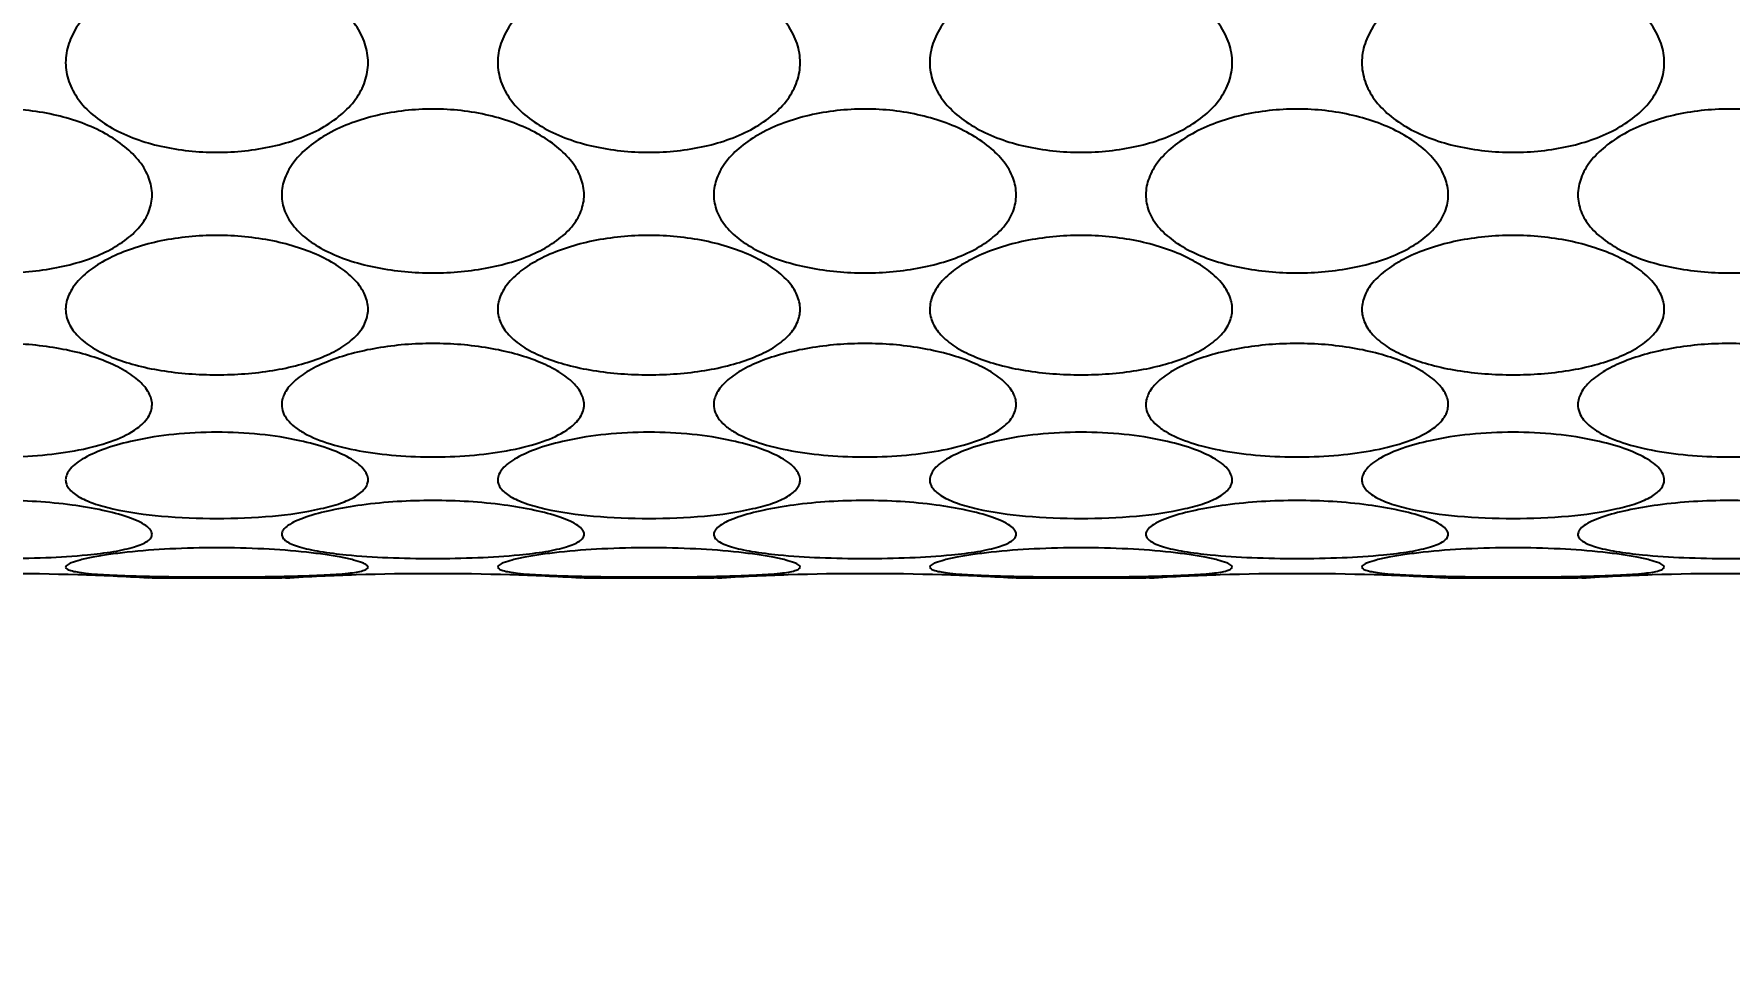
# Model space of a CAD drawing. Header units: inches. Extents: x 50354 to 53215, y -7830 to -6529.
# Drawn here: x 50824.7096 to 50825.1421, y -6815.6673 to -6815.4297 of the extents above; entities that cross this region are included whole.
import ezdxf

# ---------------------------------------------------------------- set-up
doc = ezdxf.new("R2010")
doc.units = ezdxf.units.IN
doc.header["$MEASUREMENT"] = 0
doc.header["$PDMODE"] = 2
doc.layers.add('FUNITURE', color=7, linetype='Continuous', lineweight=15, true_color=0x7d7673)
doc.layers.add('XR_ID 1F_FUR$0$A-SANI-FIX', color=134, linetype='Continuous')
doc.styles.get("Standard").update_dxf_attribs({"font": 'ARLRDBD.TTF', "height": 3})
doc.dimstyles.get("Standard").update_dxf_attribs({"dimtxt": 3, "dimasz": 4, "dimexe": 0, "dimexo": 0, "dimgap": 0, "dimtad": 0, "dimdec": 1, "dimzin": 3, "dimdsep": 46, "dimlunit": 4, "dimtxsty": 'Standard', "dimblk": 'OBLIQUE', "dimcen": 0, "dimclrd": 69, "dimclre": 251, "dimclrt": 7, "dimadec": 0, "dimazin": 0, "dimtfac": 0.65, "dimtdec": 1, "dimtofl": 0, "dimtmove": 0, "dimatfit": 3, "dimldrblk": 'OPEN30', "dimfxl": 1, "dimfrac": 1, "dimtolj": 1, "dimtzin": 0, "dimlwd": 15, "dimlwe": 5, "dimarcsym": 1})

# ---------------------------------------------------------------- blocks, each defined once
blk = doc.blocks.new('XR_ID 1F_FUR$0$XR_1F FURN$0$A$C698E198A')
at = {"linetype": 'Continuous'}
for p, q in [((-12.998, -23.235), (-13, -23.26)), ((-13, -23.26), (-13, -24.1)), ((-13, -24.1), (-12.998, -24.125)), ((-12.998, -26.035), (-13, -26.06)), ((-13, -26.06), (-13, -26.9)), ((-13, -26.9), (-12.998, -26.925)), ((-12.998, -28.835), (-13, -28.86)), ((-13, -28.86), (-13, -29.7)), ((-13, -29.7), (-12.998, -29.725)), ((-12.998, -31.635), (-13, -31.66)), ((-13, -31.66), (-13, -32.5)), ((-13, -32.5), (-12.998, -32.525))]:
    blk.add_line(p, q, dxfattribs=at)
for centre, radius, start, end in [((-28.273, -22.28), 15.304, 358.1361, 1.8696), ((-28.314, -22.279), 15.345, 356.4273, 358.1366), ((-28.325, -25.082), 15.357, 1.8698, 3.572), ((-28.273, -25.08), 15.304, 358.1361, 1.8696), ((-28.314, -25.079), 15.345, 356.4273, 358.1366), ((-28.325, -27.882), 15.357, 1.8698, 3.572), ((-28.273, -27.88), 15.304, 358.1361, 1.8696), ((-28.314, -27.879), 15.345, 356.4273, 358.1366), ((-28.325, -30.682), 15.357, 1.8698, 3.572), ((-28.273, -30.68), 15.304, 358.1361, 1.8696), ((-28.314, -30.679), 15.345, 356.4273, 358.1366), ((-28.325, -33.482), 15.357, 1.8698, 3.572), ((-28.273, -33.48), 15.304, 358.1361, 1.8696)]:
    blk.add_arc(centre, radius, start, end, dxfattribs=at)
for points, knots in [([(-11.876, -21.3), (-11.85, -21.3), (-11.792, -21.318), (-11.718, -21.383), (-11.65, -21.48), (-11.591, -21.606), (-11.543, -21.754), (-11.494, -21.98), (-11.471, -22.28), (-11.494, -22.58), (-11.543, -22.806), (-11.591, -22.954), (-11.65, -23.08), (-11.718, -23.177), (-11.792, -23.242), (-11.85, -23.26), (-11.876, -23.26)], [0, 0, 0, 0, 0.034965, 0.077478, 0.129946, 0.191999, 0.262052, 0.338123, 0.499998, 0.661873, 0.737945, 0.808, 0.870054, 0.922523, 0.965035, 1, 1, 1, 1]), ([(-10.517, -23.26), (-10.553, -23.26), (-10.629, -23.245), (-10.731, -23.181), (-10.819, -23.082), (-10.893, -22.956), (-10.95, -22.806), (-11.007, -22.581), (-11.033, -22.28), (-11.007, -21.979), (-10.95, -21.754), (-10.893, -21.604), (-10.819, -21.478), (-10.731, -21.379), (-10.629, -21.315), (-10.553, -21.3), (-10.517, -21.3)], [0, 0, 0, 0, 0.045372, 0.093928, 0.148271, 0.20922, 0.276239, 0.348114, 0.500002, 0.65189, 0.723764, 0.790783, 0.851731, 0.906073, 0.954628, 1, 1, 1, 1]), ([(-10.517, -21.3), (-10.48, -21.3), (-10.402, -21.316), (-10.295, -21.379), (-10.199, -21.477), (-10.084, -21.652), (-9.987, -21.923), (-9.948, -22.279), (-9.987, -22.636), (-10.083, -22.908), (-10.198, -23.083), (-10.295, -23.181), (-10.402, -23.244), (-10.48, -23.26), (-10.517, -23.26)], [0, 0, 0, 0, 0.045325, 0.094979, 0.15068, 0.212543, 0.350671, 0.499755, 0.648875, 0.787118, 0.849076, 0.904873, 0.954631, 1, 1, 1, 1]), ([(-12.06, -23.115), (-12.09, -23.061), (-12.139, -22.934), (-12.185, -22.723), (-12.211, -22.484), (-12.218, -22.233), (-12.204, -21.984), (-12.17, -21.754), (-12.117, -21.556), (-12.062, -21.441), (-12.029, -21.396)], [0, 0, 0, 0, 0.10395, 0.228487, 0.366625, 0.510839, 0.653655, 0.787569, 0.905128, 1, 1, 1, 1]), ([(-12.605, -21.457), (-12.587, -21.51), (-12.556, -21.63), (-12.51, -21.904), (-12.489, -22.28), (-12.51, -22.656), (-12.556, -22.93), (-12.587, -23.05), (-12.605, -23.103)], [0, 0, 0, 0, 0.100368, 0.222072, 0.499986, 0.777907, 0.899621, 1, 1, 1, 1]), ([(-12.849, -22.842), (-12.858, -22.752), (-12.869, -22.565), (-12.875, -22.281), (-12.869, -21.996), (-12.858, -21.809), (-12.849, -21.719)], [0, 0, 0, 0, 0.239734, 0.499899, 0.760114, 1, 1, 1, 1]), ([(-12.968, -22.829), (-12.966, -22.811), (-12.962, -22.779), (-12.954, -22.742), (-12.947, -22.72), (-12.941, -22.708), (-12.934, -22.7), (-12.929, -22.7)], [0, 0, 0, 0, 0.401908, 0.701539, 0.811757, 0.896092, 1, 1, 1, 1]), ([(-12.929, -22.7), (-12.923, -22.7), (-12.911, -22.713), (-12.905, -22.727), (-12.901, -22.736)], [0, 0, 0, 0, 0.347255, 1, 1, 1, 1]), ([(-12.901, -22.736), (-12.894, -22.755), (-12.88, -22.801), (-12.863, -22.882), (-12.846, -22.984), (-12.826, -23.15), (-12.808, -23.384), (-12.801, -23.68), (-12.808, -23.976), (-12.826, -24.21), (-12.846, -24.376), (-12.863, -24.478), (-12.88, -24.559), (-12.894, -24.605), (-12.901, -24.624)], [0, 0, 0, 0, 0.031746, 0.075753, 0.130448, 0.194012, 0.34024, 0.500003, 0.659766, 0.805992, 0.869554, 0.924248, 0.968254, 1, 1, 1, 1]), ([(-12.55, -23.006), (-12.541, -22.963), (-12.52, -22.886), (-12.483, -22.799), (-12.448, -22.747), (-12.422, -22.721), (-12.394, -22.704), (-12.373, -22.7), (-12.364, -22.7)], [0, 0, 0, 0, 0.349245, 0.630114, 0.743606, 0.840326, 0.923707, 1, 1, 1, 1]), ([(-12.364, -22.7), (-12.352, -22.7), (-12.325, -22.707), (-12.288, -22.732), (-12.253, -22.771), (-12.205, -22.847), (-12.153, -22.971), (-12.123, -23.081), (-12.11, -23.142)], [0, 0, 0, 0, 0.068375, 0.148578, 0.246055, 0.362615, 0.650483, 1, 1, 1, 1]), ([(-11.258, -24.66), (-11.289, -24.66), (-11.355, -24.644), (-11.441, -24.579), (-11.514, -24.481), (-11.575, -24.354), (-11.623, -24.206), (-11.67, -23.98), (-11.691, -23.68), (-11.67, -23.38), (-11.623, -23.154), (-11.575, -23.006), (-11.514, -22.879), (-11.441, -22.781), (-11.355, -22.716), (-11.289, -22.7), (-11.258, -22.7)], [0, 0, 0, 0, 0.040443, 0.085413, 0.13809, 0.199102, 0.267542, 0.341798, 0.500002, 0.658205, 0.73246, 0.800899, 0.86191, 0.914587, 0.959557, 1, 1, 1, 1]), ([(-11.258, -22.7), (-11.227, -22.7), (-11.158, -22.717), (-11.067, -22.781), (-10.984, -22.879), (-10.913, -23.005), (-10.855, -23.154), (-10.797, -23.379), (-10.768, -23.68), (-10.797, -23.981), (-10.855, -24.206), (-10.913, -24.355), (-10.984, -24.481), (-11.067, -24.579), (-11.158, -24.643), (-11.227, -24.66), (-11.258, -24.66)], [0, 0, 0, 0, 0.040538, 0.086791, 0.140875, 0.202752, 0.271258, 0.3448, 0.500002, 0.655203, 0.728744, 0.797249, 0.859124, 0.913209, 0.959461, 1, 1, 1, 1]), ([(-9.661, -24.66), (-9.702, -24.66), (-9.787, -24.645), (-9.903, -24.582), (-10.005, -24.484), (-10.123, -24.309), (-10.217, -24.036), (-10.254, -23.68), (-10.217, -23.324), (-10.123, -23.051), (-10.005, -22.876), (-9.903, -22.778), (-9.787, -22.715), (-9.702, -22.7), (-9.661, -22.7)], [0, 0, 0, 0, 0.049573, 0.101307, 0.157294, 0.218355, 0.353731, 0.500001, 0.646272, 0.781646, 0.842706, 0.898693, 0.950427, 1, 1, 1, 1]), ([(-9.661, -22.7), (-9.619, -22.7), (-9.532, -22.715), (-9.411, -22.778), (-9.301, -22.876), (-9.172, -23.049), (-9.063, -23.321), (-9.019, -23.68), (-9.063, -24.039), (-9.172, -24.311), (-9.301, -24.484), (-9.411, -24.582), (-9.532, -24.645), (-9.619, -24.66), (-9.661, -24.66)], [0, 0, 0, 0, 0.049365, 0.101995, 0.159209, 0.221173, 0.356257, 0.500001, 0.643746, 0.778828, 0.840791, 0.898004, 0.950635, 1, 1, 1, 1]), ([(-12.987, -23.181), (-12.985, -23.115), (-12.981, -22.998), (-12.974, -22.881), (-12.968, -22.829)], [0, 0, 0, 0, 0.560169, 1, 1, 1, 1]), ([(-12.716, -23.26), (-12.724, -23.26), (-12.742, -23.253), (-12.763, -23.228), (-12.782, -23.192), (-12.799, -23.142), (-12.814, -23.081), (-12.834, -22.98), (-12.843, -22.899), (-12.849, -22.842)], [0, 0, 0, 0, 0.051938, 0.118849, 0.208602, 0.323036, 0.461504, 0.622134, 1, 1, 1, 1]), ([(-12.551, -24.354), (-12.574, -24.251), (-12.604, -24.026), (-12.618, -23.68), (-12.604, -23.334), (-12.574, -23.109), (-12.55, -23.006)], [0, 0, 0, 0, 0.23461, 0.500046, 0.765459, 1, 1, 1, 1]), ([(-12.605, -23.103), (-12.613, -23.125), (-12.628, -23.166), (-12.656, -23.216), (-12.683, -23.249), (-12.706, -23.26), (-12.716, -23.26)], [0, 0, 0, 0, 0.360851, 0.644967, 0.852372, 1, 1, 1, 1]), ([(-12.11, -23.142), (-12.091, -23.227), (-12.064, -23.406), (-12.05, -23.68), (-12.064, -23.954), (-12.091, -24.133), (-12.11, -24.218)], [0, 0, 0, 0, 0.241927, 0.499987, 0.758053, 1, 1, 1, 1]), ([(-11.876, -23.26), (-11.893, -23.26), (-11.929, -23.253), (-11.978, -23.223), (-12.023, -23.175), (-12.048, -23.137), (-12.06, -23.115)], [0, 0, 0, 0, 0.208603, 0.43564, 0.69689, 1, 1, 1, 1]), ([(-12.987, -24.178), (-12.991, -24.012), (-12.993, -23.679), (-12.991, -23.347), (-12.987, -23.181)], [0, 0, 0, 0, 0.500087, 1, 1, 1, 1]), ([(-12.849, -24.519), (-12.844, -24.462), (-12.834, -24.381), (-12.815, -24.279), (-12.799, -24.218), (-12.782, -24.169), (-12.763, -24.132), (-12.742, -24.107), (-12.724, -24.1), (-12.716, -24.1)], [0, 0, 0, 0, 0.377864, 0.538515, 0.677008, 0.791463, 0.881221, 0.94811, 1, 1, 1, 1]), ([(-12.716, -24.1), (-12.706, -24.1), (-12.683, -24.111), (-12.656, -24.144), (-12.628, -24.194), (-12.613, -24.235), (-12.605, -24.257)], [0, 0, 0, 0, 0.147642, 0.355049, 0.63916, 1, 1, 1, 1]), ([(-12.029, -24.196), (-12.009, -24.169), (-11.975, -24.132), (-11.918, -24.105), (-11.89, -24.1), (-11.876, -24.1)], [0, 0, 0, 0, 0.546591, 0.779569, 1, 1, 1, 1]), ([(-11.876, -24.1), (-11.85, -24.1), (-11.792, -24.118), (-11.718, -24.183), (-11.65, -24.28), (-11.591, -24.406), (-11.543, -24.554), (-11.494, -24.78), (-11.471, -25.08), (-11.494, -25.38), (-11.543, -25.606), (-11.591, -25.754), (-11.65, -25.88), (-11.718, -25.977), (-11.792, -26.042), (-11.85, -26.06), (-11.876, -26.06)], [0, 0, 0, 0, 0.034965, 0.077478, 0.129946, 0.191999, 0.262052, 0.338123, 0.499998, 0.661873, 0.737945, 0.808, 0.870054, 0.922523, 0.965035, 1, 1, 1, 1]), ([(-10.517, -26.06), (-10.553, -26.06), (-10.629, -26.045), (-10.731, -25.981), (-10.819, -25.882), (-10.893, -25.756), (-10.95, -25.606), (-11.007, -25.381), (-11.033, -25.08), (-11.007, -24.779), (-10.95, -24.554), (-10.893, -24.404), (-10.819, -24.278), (-10.731, -24.179), (-10.629, -24.115), (-10.553, -24.1), (-10.517, -24.1)], [0, 0, 0, 0, 0.045372, 0.093928, 0.148271, 0.20922, 0.276239, 0.348114, 0.500002, 0.65189, 0.723764, 0.790783, 0.851731, 0.906073, 0.954628, 1, 1, 1, 1]), ([(-10.517, -24.1), (-10.48, -24.1), (-10.402, -24.116), (-10.295, -24.179), (-10.199, -24.277), (-10.084, -24.452), (-9.987, -24.723), (-9.948, -25.079), (-9.987, -25.436), (-10.083, -25.708), (-10.198, -25.883), (-10.295, -25.981), (-10.402, -26.044), (-10.48, -26.06), (-10.517, -26.06)], [0, 0, 0, 0, 0.045325, 0.094979, 0.15068, 0.212543, 0.350671, 0.499755, 0.648875, 0.787118, 0.849076, 0.904873, 0.954631, 1, 1, 1, 1]), ([(-12.968, -24.531), (-12.974, -24.479), (-12.981, -24.362), (-12.985, -24.244), (-12.987, -24.178)], [0, 0, 0, 0, 0.43969, 1, 1, 1, 1]), ([(-12.605, -24.257), (-12.587, -24.31), (-12.556, -24.43), (-12.51, -24.704), (-12.489, -25.08), (-12.51, -25.456), (-12.556, -25.73), (-12.587, -25.85), (-12.605, -25.903)], [0, 0, 0, 0, 0.100368, 0.222072, 0.499986, 0.777907, 0.899621, 1, 1, 1, 1]), ([(-12.11, -24.218), (-12.123, -24.279), (-12.153, -24.389), (-12.205, -24.513), (-12.253, -24.589), (-12.288, -24.628), (-12.325, -24.653), (-12.352, -24.66), (-12.364, -24.66)], [0, 0, 0, 0, 0.349516, 0.637392, 0.753955, 0.851433, 0.931632, 1, 1, 1, 1]), ([(-12.06, -25.915), (-12.09, -25.861), (-12.139, -25.734), (-12.185, -25.523), (-12.211, -25.284), (-12.218, -25.033), (-12.204, -24.784), (-12.17, -24.554), (-12.117, -24.356), (-12.062, -24.241), (-12.029, -24.196)], [0, 0, 0, 0, 0.10395, 0.228487, 0.366625, 0.510839, 0.653655, 0.787569, 0.905128, 1, 1, 1, 1]), ([(-12.364, -24.66), (-12.373, -24.66), (-12.394, -24.656), (-12.422, -24.639), (-12.448, -24.613), (-12.483, -24.561), (-12.52, -24.474), (-12.541, -24.397), (-12.551, -24.354)], [0, 0, 0, 0, 0.076266, 0.159626, 0.256338, 0.369832, 0.650724, 1, 1, 1, 1]), ([(-12.929, -24.66), (-12.934, -24.66), (-12.941, -24.652), (-12.947, -24.64), (-12.954, -24.618), (-12.961, -24.581), (-12.966, -24.549), (-12.968, -24.531)], [0, 0, 0, 0, 0.10394, 0.188277, 0.298492, 0.598106, 1, 1, 1, 1]), ([(-12.849, -25.642), (-12.858, -25.552), (-12.869, -25.365), (-12.875, -25.081), (-12.869, -24.796), (-12.858, -24.609), (-12.849, -24.519)], [0, 0, 0, 0, 0.239734, 0.499899, 0.760114, 1, 1, 1, 1]), ([(-12.901, -24.624), (-12.905, -24.633), (-12.911, -24.647), (-12.923, -24.66), (-12.929, -24.66)], [0, 0, 0, 0, 0.65274, 1, 1, 1, 1]), ([(-12.968, -25.629), (-12.966, -25.611), (-12.962, -25.579), (-12.954, -25.542), (-12.947, -25.52), (-12.941, -25.508), (-12.934, -25.5), (-12.929, -25.5)], [0, 0, 0, 0, 0.401908, 0.701539, 0.811757, 0.896092, 1, 1, 1, 1]), ([(-12.929, -25.5), (-12.923, -25.5), (-12.911, -25.513), (-12.905, -25.527), (-12.901, -25.536)], [0, 0, 0, 0, 0.347255, 1, 1, 1, 1]), ([(-12.901, -25.536), (-12.894, -25.555), (-12.88, -25.601), (-12.863, -25.682), (-12.846, -25.784), (-12.826, -25.95), (-12.808, -26.184), (-12.801, -26.48), (-12.808, -26.776), (-12.826, -27.01), (-12.846, -27.176), (-12.863, -27.278), (-12.88, -27.359), (-12.894, -27.405), (-12.901, -27.424)], [0, 0, 0, 0, 0.031746, 0.075753, 0.130448, 0.194012, 0.34024, 0.500003, 0.659766, 0.805992, 0.869554, 0.924248, 0.968254, 1, 1, 1, 1]), ([(-12.55, -25.806), (-12.541, -25.763), (-12.52, -25.686), (-12.483, -25.599), (-12.448, -25.547), (-12.422, -25.521), (-12.394, -25.504), (-12.373, -25.5), (-12.364, -25.5)], [0, 0, 0, 0, 0.349245, 0.630114, 0.743606, 0.840326, 0.923707, 1, 1, 1, 1]), ([(-12.364, -25.5), (-12.352, -25.5), (-12.325, -25.507), (-12.288, -25.532), (-12.253, -25.571), (-12.205, -25.647), (-12.153, -25.771), (-12.123, -25.881), (-12.11, -25.942)], [0, 0, 0, 0, 0.068375, 0.148578, 0.246055, 0.362615, 0.650483, 1, 1, 1, 1]), ([(-11.258, -27.46), (-11.289, -27.46), (-11.355, -27.444), (-11.441, -27.379), (-11.514, -27.281), (-11.575, -27.154), (-11.623, -27.006), (-11.67, -26.78), (-11.691, -26.48), (-11.67, -26.18), (-11.623, -25.954), (-11.575, -25.806), (-11.514, -25.679), (-11.441, -25.581), (-11.355, -25.516), (-11.289, -25.5), (-11.258, -25.5)], [0, 0, 0, 0, 0.040443, 0.085413, 0.13809, 0.199102, 0.267542, 0.341798, 0.500002, 0.658205, 0.73246, 0.800899, 0.86191, 0.914587, 0.959557, 1, 1, 1, 1]), ([(-11.258, -25.5), (-11.227, -25.5), (-11.158, -25.517), (-11.067, -25.581), (-10.984, -25.679), (-10.913, -25.805), (-10.855, -25.954), (-10.797, -26.179), (-10.768, -26.48), (-10.797, -26.781), (-10.855, -27.006), (-10.913, -27.155), (-10.984, -27.281), (-11.067, -27.379), (-11.158, -27.443), (-11.227, -27.46), (-11.258, -27.46)], [0, 0, 0, 0, 0.040538, 0.086791, 0.140875, 0.202752, 0.271258, 0.3448, 0.500002, 0.655203, 0.728744, 0.797249, 0.859124, 0.913209, 0.959461, 1, 1, 1, 1]), ([(-9.661, -27.46), (-9.702, -27.46), (-9.787, -27.445), (-9.903, -27.382), (-10.005, -27.284), (-10.123, -27.109), (-10.217, -26.836), (-10.254, -26.48), (-10.217, -26.124), (-10.123, -25.851), (-10.005, -25.676), (-9.903, -25.578), (-9.787, -25.515), (-9.702, -25.5), (-9.661, -25.5)], [0, 0, 0, 0, 0.049573, 0.101307, 0.157294, 0.218355, 0.353731, 0.500001, 0.646272, 0.781646, 0.842706, 0.898693, 0.950427, 1, 1, 1, 1]), ([(-9.661, -25.5), (-9.619, -25.5), (-9.532, -25.515), (-9.411, -25.578), (-9.301, -25.676), (-9.172, -25.849), (-9.063, -26.121), (-9.019, -26.48), (-9.063, -26.839), (-9.172, -27.111), (-9.301, -27.284), (-9.411, -27.382), (-9.532, -27.445), (-9.619, -27.46), (-9.661, -27.46)], [0, 0, 0, 0, 0.049365, 0.101995, 0.159209, 0.221173, 0.356257, 0.500001, 0.643746, 0.778828, 0.840791, 0.898004, 0.950635, 1, 1, 1, 1]), ([(-12.987, -25.981), (-12.985, -25.915), (-12.981, -25.798), (-12.974, -25.681), (-12.968, -25.629)], [0, 0, 0, 0, 0.560169, 1, 1, 1, 1]), ([(-12.716, -26.06), (-12.724, -26.06), (-12.742, -26.053), (-12.763, -26.028), (-12.782, -25.992), (-12.799, -25.942), (-12.814, -25.881), (-12.834, -25.78), (-12.843, -25.699), (-12.849, -25.642)], [0, 0, 0, 0, 0.051938, 0.118849, 0.208602, 0.323036, 0.461504, 0.622134, 1, 1, 1, 1]), ([(-12.551, -27.154), (-12.574, -27.051), (-12.604, -26.826), (-12.618, -26.48), (-12.604, -26.134), (-12.574, -25.909), (-12.55, -25.806)], [0, 0, 0, 0, 0.23461, 0.500046, 0.765459, 1, 1, 1, 1]), ([(-12.605, -25.903), (-12.613, -25.925), (-12.628, -25.966), (-12.656, -26.016), (-12.683, -26.049), (-12.706, -26.06), (-12.716, -26.06)], [0, 0, 0, 0, 0.360851, 0.644967, 0.852372, 1, 1, 1, 1]), ([(-11.876, -26.06), (-11.893, -26.06), (-11.929, -26.053), (-11.978, -26.023), (-12.023, -25.975), (-12.048, -25.937), (-12.06, -25.915)], [0, 0, 0, 0, 0.208603, 0.43564, 0.69689, 1, 1, 1, 1]), ([(-12.987, -26.978), (-12.991, -26.812), (-12.993, -26.479), (-12.991, -26.147), (-12.987, -25.981)], [0, 0, 0, 0, 0.500087, 1, 1, 1, 1]), ([(-12.11, -25.942), (-12.091, -26.027), (-12.064, -26.206), (-12.05, -26.48), (-12.064, -26.754), (-12.091, -26.933), (-12.11, -27.018)], [0, 0, 0, 0, 0.241927, 0.499987, 0.758053, 1, 1, 1, 1]), ([(-12.849, -27.319), (-12.844, -27.262), (-12.834, -27.181), (-12.815, -27.079), (-12.799, -27.018), (-12.782, -26.969), (-12.763, -26.932), (-12.742, -26.907), (-12.724, -26.9), (-12.716, -26.9)], [0, 0, 0, 0, 0.377864, 0.538515, 0.677008, 0.791463, 0.881221, 0.94811, 1, 1, 1, 1]), ([(-12.716, -26.9), (-12.706, -26.9), (-12.683, -26.911), (-12.656, -26.944), (-12.628, -26.994), (-12.613, -27.035), (-12.605, -27.057)], [0, 0, 0, 0, 0.147642, 0.355049, 0.63916, 1, 1, 1, 1]), ([(-12.029, -26.996), (-12.009, -26.969), (-11.975, -26.932), (-11.918, -26.905), (-11.89, -26.9), (-11.876, -26.9)], [0, 0, 0, 0, 0.546591, 0.779569, 1, 1, 1, 1]), ([(-11.876, -26.9), (-11.85, -26.9), (-11.792, -26.918), (-11.718, -26.983), (-11.65, -27.08), (-11.591, -27.206), (-11.543, -27.354), (-11.494, -27.58), (-11.471, -27.88), (-11.494, -28.18), (-11.543, -28.406), (-11.591, -28.554), (-11.65, -28.68), (-11.718, -28.777), (-11.792, -28.842), (-11.85, -28.86), (-11.876, -28.86)], [0, 0, 0, 0, 0.034965, 0.077478, 0.129946, 0.191999, 0.262052, 0.338123, 0.499998, 0.661873, 0.737945, 0.808, 0.870054, 0.922523, 0.965035, 1, 1, 1, 1]), ([(-10.517, -28.86), (-10.553, -28.86), (-10.629, -28.845), (-10.731, -28.781), (-10.819, -28.682), (-10.893, -28.556), (-10.95, -28.406), (-11.007, -28.181), (-11.033, -27.88), (-11.007, -27.579), (-10.95, -27.354), (-10.893, -27.204), (-10.819, -27.078), (-10.731, -26.979), (-10.629, -26.915), (-10.553, -26.9), (-10.517, -26.9)], [0, 0, 0, 0, 0.045372, 0.093928, 0.148271, 0.20922, 0.276239, 0.348114, 0.500002, 0.65189, 0.723764, 0.790783, 0.851731, 0.906073, 0.954628, 1, 1, 1, 1]), ([(-10.517, -26.9), (-10.48, -26.9), (-10.402, -26.916), (-10.295, -26.979), (-10.199, -27.077), (-10.084, -27.252), (-9.987, -27.523), (-9.948, -27.879), (-9.987, -28.236), (-10.083, -28.508), (-10.198, -28.683), (-10.295, -28.781), (-10.402, -28.844), (-10.48, -28.86), (-10.517, -28.86)], [0, 0, 0, 0, 0.045325, 0.094979, 0.15068, 0.212543, 0.350671, 0.499755, 0.648875, 0.787118, 0.849076, 0.904873, 0.954631, 1, 1, 1, 1]), ([(-12.968, -27.331), (-12.974, -27.279), (-12.981, -27.162), (-12.985, -27.044), (-12.987, -26.978)], [0, 0, 0, 0, 0.43969, 1, 1, 1, 1]), ([(-12.11, -27.018), (-12.123, -27.079), (-12.153, -27.189), (-12.205, -27.313), (-12.253, -27.389), (-12.288, -27.428), (-12.325, -27.453), (-12.352, -27.46), (-12.364, -27.46)], [0, 0, 0, 0, 0.349516, 0.637392, 0.753955, 0.851433, 0.931632, 1, 1, 1, 1]), ([(-12.06, -28.715), (-12.09, -28.661), (-12.139, -28.534), (-12.185, -28.323), (-12.211, -28.084), (-12.218, -27.833), (-12.204, -27.584), (-12.17, -27.354), (-12.117, -27.156), (-12.062, -27.041), (-12.029, -26.996)], [0, 0, 0, 0, 0.10395, 0.228487, 0.366625, 0.510839, 0.653655, 0.787569, 0.905128, 1, 1, 1, 1]), ([(-12.605, -27.057), (-12.587, -27.11), (-12.556, -27.23), (-12.51, -27.504), (-12.489, -27.88), (-12.51, -28.256), (-12.556, -28.53), (-12.587, -28.65), (-12.605, -28.703)], [0, 0, 0, 0, 0.100368, 0.222072, 0.499986, 0.777907, 0.899621, 1, 1, 1, 1]), ([(-12.364, -27.46), (-12.373, -27.46), (-12.394, -27.456), (-12.422, -27.439), (-12.448, -27.413), (-12.483, -27.361), (-12.52, -27.274), (-12.541, -27.197), (-12.551, -27.154)], [0, 0, 0, 0, 0.076266, 0.159626, 0.256338, 0.369832, 0.650724, 1, 1, 1, 1]), ([(-12.929, -27.46), (-12.934, -27.46), (-12.941, -27.452), (-12.947, -27.44), (-12.954, -27.418), (-12.961, -27.381), (-12.966, -27.349), (-12.968, -27.331)], [0, 0, 0, 0, 0.10394, 0.188277, 0.298492, 0.598106, 1, 1, 1, 1]), ([(-12.849, -28.442), (-12.858, -28.352), (-12.869, -28.165), (-12.875, -27.881), (-12.869, -27.596), (-12.858, -27.409), (-12.849, -27.319)], [0, 0, 0, 0, 0.239734, 0.499899, 0.760114, 1, 1, 1, 1]), ([(-12.901, -27.424), (-12.905, -27.433), (-12.911, -27.447), (-12.923, -27.46), (-12.929, -27.46)], [0, 0, 0, 0, 0.65274, 1, 1, 1, 1]), ([(-12.968, -28.429), (-12.966, -28.411), (-12.962, -28.379), (-12.954, -28.342), (-12.947, -28.32), (-12.941, -28.308), (-12.934, -28.3), (-12.929, -28.3)], [0, 0, 0, 0, 0.401908, 0.701539, 0.811757, 0.896092, 1, 1, 1, 1]), ([(-12.929, -28.3), (-12.923, -28.3), (-12.911, -28.313), (-12.905, -28.327), (-12.901, -28.336)], [0, 0, 0, 0, 0.347255, 1, 1, 1, 1]), ([(-12.901, -28.336), (-12.894, -28.355), (-12.88, -28.401), (-12.863, -28.482), (-12.846, -28.584), (-12.826, -28.75), (-12.808, -28.984), (-12.801, -29.28), (-12.808, -29.576), (-12.826, -29.81), (-12.846, -29.976), (-12.863, -30.078), (-12.88, -30.159), (-12.894, -30.205), (-12.901, -30.224)], [0, 0, 0, 0, 0.031746, 0.075753, 0.130448, 0.194012, 0.34024, 0.500003, 0.659766, 0.805992, 0.869554, 0.924248, 0.968254, 1, 1, 1, 1]), ([(-12.55, -28.606), (-12.541, -28.563), (-12.52, -28.486), (-12.483, -28.399), (-12.448, -28.347), (-12.422, -28.321), (-12.394, -28.304), (-12.373, -28.3), (-12.364, -28.3)], [0, 0, 0, 0, 0.349245, 0.630114, 0.743606, 0.840326, 0.923707, 1, 1, 1, 1]), ([(-12.364, -28.3), (-12.352, -28.3), (-12.325, -28.307), (-12.288, -28.332), (-12.253, -28.371), (-12.205, -28.447), (-12.153, -28.571), (-12.123, -28.681), (-12.11, -28.742)], [0, 0, 0, 0, 0.068375, 0.148578, 0.246055, 0.362615, 0.650483, 1, 1, 1, 1]), ([(-11.258, -30.26), (-11.289, -30.26), (-11.355, -30.244), (-11.441, -30.179), (-11.514, -30.081), (-11.575, -29.954), (-11.623, -29.806), (-11.67, -29.58), (-11.691, -29.28), (-11.67, -28.98), (-11.623, -28.754), (-11.575, -28.606), (-11.514, -28.479), (-11.441, -28.381), (-11.355, -28.316), (-11.289, -28.3), (-11.258, -28.3)], [0, 0, 0, 0, 0.040443, 0.085413, 0.13809, 0.199102, 0.267542, 0.341798, 0.500002, 0.658205, 0.73246, 0.800899, 0.86191, 0.914587, 0.959557, 1, 1, 1, 1]), ([(-11.258, -28.3), (-11.227, -28.3), (-11.158, -28.317), (-11.067, -28.381), (-10.984, -28.479), (-10.913, -28.605), (-10.855, -28.754), (-10.797, -28.979), (-10.768, -29.28), (-10.797, -29.581), (-10.855, -29.806), (-10.913, -29.955), (-10.984, -30.081), (-11.067, -30.179), (-11.158, -30.243), (-11.227, -30.26), (-11.258, -30.26)], [0, 0, 0, 0, 0.040538, 0.086791, 0.140875, 0.202752, 0.271258, 0.3448, 0.500002, 0.655203, 0.728744, 0.797249, 0.859124, 0.913209, 0.959461, 1, 1, 1, 1]), ([(-9.661, -30.26), (-9.702, -30.26), (-9.787, -30.245), (-9.903, -30.182), (-10.005, -30.084), (-10.123, -29.909), (-10.217, -29.636), (-10.254, -29.28), (-10.217, -28.924), (-10.123, -28.651), (-10.005, -28.476), (-9.903, -28.378), (-9.787, -28.315), (-9.702, -28.3), (-9.661, -28.3)], [0, 0, 0, 0, 0.049573, 0.101307, 0.157294, 0.218355, 0.353731, 0.500001, 0.646272, 0.781646, 0.842706, 0.898693, 0.950427, 1, 1, 1, 1]), ([(-9.661, -28.3), (-9.619, -28.3), (-9.532, -28.315), (-9.411, -28.378), (-9.301, -28.476), (-9.172, -28.649), (-9.063, -28.921), (-9.019, -29.28), (-9.063, -29.639), (-9.172, -29.911), (-9.301, -30.084), (-9.411, -30.182), (-9.532, -30.245), (-9.619, -30.26), (-9.661, -30.26)], [0, 0, 0, 0, 0.049365, 0.101995, 0.159209, 0.221173, 0.356257, 0.500001, 0.643746, 0.778828, 0.840791, 0.898004, 0.950635, 1, 1, 1, 1]), ([(-12.987, -28.781), (-12.985, -28.715), (-12.981, -28.598), (-12.974, -28.481), (-12.968, -28.429)], [0, 0, 0, 0, 0.560169, 1, 1, 1, 1]), ([(-12.716, -28.86), (-12.724, -28.86), (-12.742, -28.853), (-12.763, -28.828), (-12.782, -28.792), (-12.799, -28.742), (-12.814, -28.681), (-12.834, -28.58), (-12.843, -28.499), (-12.849, -28.442)], [0, 0, 0, 0, 0.051938, 0.118849, 0.208602, 0.323036, 0.461504, 0.622134, 1, 1, 1, 1]), ([(-12.551, -29.954), (-12.574, -29.851), (-12.604, -29.626), (-12.618, -29.28), (-12.604, -28.934), (-12.574, -28.709), (-12.55, -28.606)], [0, 0, 0, 0, 0.23461, 0.500046, 0.765459, 1, 1, 1, 1]), ([(-12.987, -29.778), (-12.991, -29.612), (-12.993, -29.279), (-12.991, -28.947), (-12.987, -28.781)], [0, 0, 0, 0, 0.500087, 1, 1, 1, 1]), ([(-12.605, -28.703), (-12.613, -28.725), (-12.628, -28.766), (-12.656, -28.816), (-12.683, -28.849), (-12.706, -28.86), (-12.716, -28.86)], [0, 0, 0, 0, 0.360851, 0.644967, 0.852372, 1, 1, 1, 1]), ([(-12.11, -28.742), (-12.091, -28.827), (-12.064, -29.006), (-12.05, -29.28), (-12.064, -29.554), (-12.091, -29.733), (-12.11, -29.818)], [0, 0, 0, 0, 0.241927, 0.499987, 0.758053, 1, 1, 1, 1]), ([(-11.876, -28.86), (-11.893, -28.86), (-11.929, -28.853), (-11.978, -28.823), (-12.023, -28.775), (-12.048, -28.737), (-12.06, -28.715)], [0, 0, 0, 0, 0.208603, 0.43564, 0.69689, 1, 1, 1, 1]), ([(-12.849, -30.119), (-12.844, -30.062), (-12.834, -29.981), (-12.815, -29.879), (-12.799, -29.818), (-12.782, -29.769), (-12.763, -29.732), (-12.742, -29.707), (-12.724, -29.7), (-12.716, -29.7)], [0, 0, 0, 0, 0.377864, 0.538515, 0.677008, 0.791463, 0.881221, 0.94811, 1, 1, 1, 1]), ([(-12.716, -29.7), (-12.706, -29.7), (-12.683, -29.711), (-12.656, -29.744), (-12.628, -29.794), (-12.613, -29.835), (-12.605, -29.857)], [0, 0, 0, 0, 0.147642, 0.355049, 0.63916, 1, 1, 1, 1]), ([(-12.029, -29.796), (-12.009, -29.769), (-11.975, -29.732), (-11.918, -29.705), (-11.89, -29.7), (-11.876, -29.7)], [0, 0, 0, 0, 0.546591, 0.779569, 1, 1, 1, 1]), ([(-11.876, -29.7), (-11.85, -29.7), (-11.792, -29.718), (-11.718, -29.783), (-11.65, -29.88), (-11.591, -30.006), (-11.543, -30.154), (-11.494, -30.38), (-11.471, -30.68), (-11.494, -30.98), (-11.543, -31.206), (-11.591, -31.354), (-11.65, -31.48), (-11.718, -31.577), (-11.792, -31.642), (-11.85, -31.66), (-11.876, -31.66)], [0, 0, 0, 0, 0.034965, 0.077478, 0.129946, 0.191999, 0.262052, 0.338123, 0.499998, 0.661873, 0.737945, 0.808, 0.870054, 0.922523, 0.965035, 1, 1, 1, 1]), ([(-10.517, -31.66), (-10.553, -31.66), (-10.629, -31.645), (-10.731, -31.581), (-10.819, -31.482), (-10.893, -31.356), (-10.95, -31.206), (-11.007, -30.981), (-11.033, -30.68), (-11.007, -30.379), (-10.95, -30.154), (-10.893, -30.004), (-10.819, -29.878), (-10.731, -29.779), (-10.629, -29.715), (-10.553, -29.7), (-10.517, -29.7)], [0, 0, 0, 0, 0.045372, 0.093928, 0.148271, 0.20922, 0.276239, 0.348114, 0.500002, 0.65189, 0.723764, 0.790783, 0.851731, 0.906073, 0.954628, 1, 1, 1, 1]), ([(-10.517, -29.7), (-10.48, -29.7), (-10.402, -29.716), (-10.295, -29.779), (-10.199, -29.877), (-10.084, -30.052), (-9.987, -30.323), (-9.948, -30.679), (-9.987, -31.036), (-10.083, -31.308), (-10.198, -31.483), (-10.295, -31.581), (-10.402, -31.644), (-10.48, -31.66), (-10.517, -31.66)], [0, 0, 0, 0, 0.045325, 0.094979, 0.15068, 0.212543, 0.350671, 0.499755, 0.648875, 0.787118, 0.849076, 0.904873, 0.954631, 1, 1, 1, 1]), ([(-12.968, -30.131), (-12.974, -30.079), (-12.981, -29.962), (-12.985, -29.844), (-12.987, -29.778)], [0, 0, 0, 0, 0.43969, 1, 1, 1, 1]), ([(-12.605, -29.857), (-12.587, -29.91), (-12.556, -30.03), (-12.51, -30.304), (-12.489, -30.68), (-12.51, -31.056), (-12.556, -31.33), (-12.587, -31.45), (-12.605, -31.503)], [0, 0, 0, 0, 0.100368, 0.222072, 0.499986, 0.777907, 0.899621, 1, 1, 1, 1]), ([(-12.11, -29.818), (-12.123, -29.879), (-12.153, -29.989), (-12.205, -30.113), (-12.253, -30.189), (-12.288, -30.228), (-12.325, -30.253), (-12.352, -30.26), (-12.364, -30.26)], [0, 0, 0, 0, 0.349516, 0.637392, 0.753955, 0.851433, 0.931632, 1, 1, 1, 1]), ([(-12.06, -31.515), (-12.09, -31.461), (-12.139, -31.334), (-12.185, -31.123), (-12.211, -30.884), (-12.218, -30.633), (-12.204, -30.384), (-12.17, -30.154), (-12.117, -29.956), (-12.062, -29.841), (-12.029, -29.796)], [0, 0, 0, 0, 0.10395, 0.228487, 0.366625, 0.510839, 0.653655, 0.787569, 0.905128, 1, 1, 1, 1]), ([(-12.364, -30.26), (-12.373, -30.26), (-12.394, -30.256), (-12.422, -30.239), (-12.448, -30.213), (-12.483, -30.161), (-12.52, -30.074), (-12.541, -29.997), (-12.551, -29.954)], [0, 0, 0, 0, 0.076266, 0.159626, 0.256338, 0.369832, 0.650724, 1, 1, 1, 1]), ([(-12.929, -30.26), (-12.934, -30.26), (-12.941, -30.252), (-12.947, -30.24), (-12.954, -30.218), (-12.961, -30.181), (-12.966, -30.149), (-12.968, -30.131)], [0, 0, 0, 0, 0.10394, 0.188277, 0.298492, 0.598106, 1, 1, 1, 1]), ([(-12.849, -31.242), (-12.858, -31.152), (-12.869, -30.965), (-12.875, -30.681), (-12.869, -30.396), (-12.858, -30.209), (-12.849, -30.119)], [0, 0, 0, 0, 0.239734, 0.499899, 0.760114, 1, 1, 1, 1]), ([(-12.901, -30.224), (-12.905, -30.233), (-12.911, -30.247), (-12.923, -30.26), (-12.929, -30.26)], [0, 0, 0, 0, 0.65274, 1, 1, 1, 1]), ([(-12.968, -31.229), (-12.966, -31.211), (-12.962, -31.179), (-12.954, -31.142), (-12.947, -31.12), (-12.941, -31.108), (-12.934, -31.1), (-12.929, -31.1)], [0, 0, 0, 0, 0.401908, 0.701539, 0.811757, 0.896092, 1, 1, 1, 1]), ([(-12.929, -31.1), (-12.923, -31.1), (-12.911, -31.113), (-12.905, -31.127), (-12.901, -31.136)], [0, 0, 0, 0, 0.347255, 1, 1, 1, 1]), ([(-12.901, -31.136), (-12.894, -31.155), (-12.88, -31.201), (-12.863, -31.282), (-12.846, -31.384), (-12.826, -31.55), (-12.808, -31.784), (-12.801, -32.08), (-12.808, -32.376), (-12.826, -32.61), (-12.846, -32.776), (-12.863, -32.878), (-12.88, -32.959), (-12.894, -33.005), (-12.901, -33.024)], [0, 0, 0, 0, 0.031746, 0.075753, 0.130448, 0.194012, 0.34024, 0.500003, 0.659766, 0.805992, 0.869554, 0.924248, 0.968254, 1, 1, 1, 1]), ([(-12.55, -31.406), (-12.541, -31.363), (-12.52, -31.286), (-12.483, -31.199), (-12.448, -31.147), (-12.422, -31.121), (-12.394, -31.104), (-12.373, -31.1), (-12.364, -31.1)], [0, 0, 0, 0, 0.349245, 0.630114, 0.743606, 0.840326, 0.923707, 1, 1, 1, 1]), ([(-12.364, -31.1), (-12.352, -31.1), (-12.325, -31.107), (-12.288, -31.132), (-12.253, -31.171), (-12.205, -31.247), (-12.153, -31.371), (-12.123, -31.481), (-12.11, -31.542)], [0, 0, 0, 0, 0.068375, 0.148578, 0.246055, 0.362615, 0.650483, 1, 1, 1, 1]), ([(-11.258, -33.06), (-11.289, -33.06), (-11.355, -33.044), (-11.441, -32.979), (-11.514, -32.881), (-11.575, -32.754), (-11.623, -32.606), (-11.67, -32.38), (-11.691, -32.08), (-11.67, -31.78), (-11.623, -31.554), (-11.575, -31.406), (-11.514, -31.279), (-11.441, -31.181), (-11.355, -31.116), (-11.289, -31.1), (-11.258, -31.1)], [0, 0, 0, 0, 0.040443, 0.085413, 0.13809, 0.199102, 0.267542, 0.341798, 0.500002, 0.658205, 0.73246, 0.800899, 0.86191, 0.914587, 0.959557, 1, 1, 1, 1]), ([(-11.258, -31.1), (-11.227, -31.1), (-11.158, -31.117), (-11.067, -31.181), (-10.984, -31.279), (-10.913, -31.405), (-10.855, -31.554), (-10.797, -31.779), (-10.768, -32.08), (-10.797, -32.381), (-10.855, -32.606), (-10.913, -32.755), (-10.984, -32.881), (-11.067, -32.979), (-11.158, -33.043), (-11.227, -33.06), (-11.258, -33.06)], [0, 0, 0, 0, 0.040538, 0.086791, 0.140875, 0.202752, 0.271258, 0.3448, 0.500002, 0.655203, 0.728744, 0.797249, 0.859124, 0.913209, 0.959461, 1, 1, 1, 1]), ([(-9.661, -33.06), (-9.702, -33.06), (-9.787, -33.045), (-9.903, -32.982), (-10.005, -32.884), (-10.123, -32.709), (-10.217, -32.436), (-10.254, -32.08), (-10.217, -31.724), (-10.123, -31.451), (-10.005, -31.276), (-9.903, -31.178), (-9.787, -31.115), (-9.702, -31.1), (-9.661, -31.1)], [0, 0, 0, 0, 0.049573, 0.101307, 0.157294, 0.218355, 0.353731, 0.500001, 0.646272, 0.781646, 0.842706, 0.898693, 0.950427, 1, 1, 1, 1]), ([(-9.661, -31.1), (-9.619, -31.1), (-9.532, -31.115), (-9.411, -31.178), (-9.301, -31.276), (-9.172, -31.449), (-9.063, -31.721), (-9.019, -32.08), (-9.063, -32.439), (-9.172, -32.711), (-9.301, -32.884), (-9.411, -32.982), (-9.532, -33.045), (-9.619, -33.06), (-9.661, -33.06)], [0, 0, 0, 0, 0.049365, 0.101995, 0.159209, 0.221173, 0.356257, 0.500001, 0.643746, 0.778828, 0.840791, 0.898004, 0.950635, 1, 1, 1, 1]), ([(-12.987, -31.581), (-12.985, -31.515), (-12.981, -31.398), (-12.974, -31.281), (-12.968, -31.229)], [0, 0, 0, 0, 0.560169, 1, 1, 1, 1]), ([(-12.716, -31.66), (-12.724, -31.66), (-12.742, -31.653), (-12.763, -31.628), (-12.782, -31.592), (-12.799, -31.542), (-12.814, -31.481), (-12.834, -31.38), (-12.843, -31.299), (-12.849, -31.242)], [0, 0, 0, 0, 0.051938, 0.118849, 0.208602, 0.323036, 0.461504, 0.622134, 1, 1, 1, 1]), ([(-12.551, -32.754), (-12.574, -32.651), (-12.604, -32.426), (-12.618, -32.08), (-12.604, -31.734), (-12.574, -31.509), (-12.55, -31.406)], [0, 0, 0, 0, 0.23461, 0.500046, 0.765459, 1, 1, 1, 1]), ([(-12.605, -31.503), (-12.613, -31.525), (-12.628, -31.566), (-12.656, -31.616), (-12.683, -31.649), (-12.706, -31.66), (-12.716, -31.66)], [0, 0, 0, 0, 0.360851, 0.644967, 0.852372, 1, 1, 1, 1]), ([(-11.876, -31.66), (-11.893, -31.66), (-11.929, -31.653), (-11.978, -31.623), (-12.023, -31.575), (-12.048, -31.537), (-12.06, -31.515)], [0, 0, 0, 0, 0.208603, 0.43564, 0.69689, 1, 1, 1, 1]), ([(-12.987, -32.578), (-12.991, -32.412), (-12.993, -32.079), (-12.991, -31.747), (-12.987, -31.581)], [0, 0, 0, 0, 0.500087, 1, 1, 1, 1]), ([(-12.11, -31.542), (-12.091, -31.627), (-12.064, -31.806), (-12.05, -32.08), (-12.064, -32.354), (-12.091, -32.533), (-12.11, -32.618)], [0, 0, 0, 0, 0.241927, 0.499987, 0.758053, 1, 1, 1, 1]), ([(-12.849, -32.919), (-12.844, -32.862), (-12.834, -32.781), (-12.815, -32.679), (-12.799, -32.618), (-12.782, -32.569), (-12.763, -32.532), (-12.742, -32.507), (-12.724, -32.5), (-12.716, -32.5)], [0, 0, 0, 0, 0.377864, 0.538515, 0.677008, 0.791463, 0.881221, 0.94811, 1, 1, 1, 1]), ([(-12.716, -32.5), (-12.706, -32.5), (-12.683, -32.511), (-12.656, -32.544), (-12.628, -32.594), (-12.613, -32.635), (-12.605, -32.657)], [0, 0, 0, 0, 0.147642, 0.355049, 0.63916, 1, 1, 1, 1]), ([(-12.029, -32.596), (-12.009, -32.569), (-11.975, -32.532), (-11.918, -32.505), (-11.89, -32.5), (-11.876, -32.5)], [0, 0, 0, 0, 0.546591, 0.779569, 1, 1, 1, 1]), ([(-11.876, -32.5), (-11.85, -32.5), (-11.792, -32.518), (-11.718, -32.583), (-11.65, -32.68), (-11.591, -32.806), (-11.543, -32.954), (-11.494, -33.18), (-11.471, -33.48), (-11.494, -33.78), (-11.543, -34.006), (-11.591, -34.154), (-11.65, -34.28), (-11.718, -34.377), (-11.792, -34.442), (-11.85, -34.46), (-11.876, -34.46)], [0, 0, 0, 0, 0.034965, 0.077478, 0.129946, 0.191999, 0.262052, 0.338123, 0.499998, 0.661873, 0.737945, 0.808, 0.870054, 0.922523, 0.965035, 1, 1, 1, 1]), ([(-10.517, -34.46), (-10.553, -34.46), (-10.629, -34.445), (-10.731, -34.381), (-10.819, -34.282), (-10.893, -34.156), (-10.95, -34.006), (-11.007, -33.781), (-11.033, -33.48), (-11.007, -33.179), (-10.95, -32.954), (-10.893, -32.804), (-10.819, -32.678), (-10.731, -32.579), (-10.629, -32.515), (-10.553, -32.5), (-10.517, -32.5)], [0, 0, 0, 0, 0.045372, 0.093928, 0.148271, 0.20922, 0.276239, 0.348114, 0.500002, 0.65189, 0.723764, 0.790783, 0.851731, 0.906073, 0.954628, 1, 1, 1, 1]), ([(-10.517, -32.5), (-10.48, -32.5), (-10.402, -32.516), (-10.295, -32.579), (-10.199, -32.677), (-10.084, -32.852), (-9.987, -33.123), (-9.948, -33.479), (-9.987, -33.836), (-10.083, -34.108), (-10.198, -34.283), (-10.295, -34.381), (-10.402, -34.444), (-10.48, -34.46), (-10.517, -34.46)], [0, 0, 0, 0, 0.045325, 0.094979, 0.15068, 0.212543, 0.350671, 0.499755, 0.648875, 0.787118, 0.849076, 0.904873, 0.954631, 1, 1, 1, 1]), ([(-12.968, -32.931), (-12.974, -32.879), (-12.981, -32.762), (-12.985, -32.644), (-12.987, -32.578)], [0, 0, 0, 0, 0.43969, 1, 1, 1, 1]), ([(-12.11, -32.618), (-12.123, -32.679), (-12.153, -32.789), (-12.205, -32.913), (-12.253, -32.989), (-12.288, -33.028), (-12.325, -33.053), (-12.352, -33.06), (-12.364, -33.06)], [0, 0, 0, 0, 0.349516, 0.637392, 0.753955, 0.851433, 0.931632, 1, 1, 1, 1]), ([(-12.06, -34.315), (-12.09, -34.261), (-12.139, -34.134), (-12.185, -33.923), (-12.211, -33.684), (-12.218, -33.433), (-12.204, -33.184), (-12.17, -32.954), (-12.117, -32.756), (-12.062, -32.641), (-12.029, -32.596)], [0, 0, 0, 0, 0.10395, 0.228487, 0.366625, 0.510839, 0.653655, 0.787569, 0.905128, 1, 1, 1, 1]), ([(-12.605, -32.657), (-12.587, -32.71), (-12.556, -32.83), (-12.51, -33.104), (-12.489, -33.48), (-12.51, -33.856), (-12.556, -34.13), (-12.587, -34.25), (-12.605, -34.303)], [0, 0, 0, 0, 0.100368, 0.222072, 0.499986, 0.777907, 0.899621, 1, 1, 1, 1]), ([(-12.364, -33.06), (-12.373, -33.06), (-12.394, -33.056), (-12.422, -33.039), (-12.448, -33.013), (-12.483, -32.961), (-12.52, -32.874), (-12.541, -32.797), (-12.551, -32.754)], [0, 0, 0, 0, 0.076266, 0.159626, 0.256338, 0.369832, 0.650724, 1, 1, 1, 1]), ([(-12.929, -33.06), (-12.934, -33.06), (-12.941, -33.052), (-12.947, -33.04), (-12.954, -33.018), (-12.961, -32.981), (-12.966, -32.949), (-12.968, -32.931)], [0, 0, 0, 0, 0.10394, 0.188277, 0.298492, 0.598106, 1, 1, 1, 1]), ([(-12.849, -34.042), (-12.858, -33.952), (-12.869, -33.765), (-12.875, -33.481), (-12.869, -33.196), (-12.858, -33.009), (-12.849, -32.919)], [0, 0, 0, 0, 0.239734, 0.499899, 0.760114, 1, 1, 1, 1]), ([(-12.901, -33.024), (-12.905, -33.033), (-12.911, -33.047), (-12.923, -33.06), (-12.929, -33.06)], [0, 0, 0, 0, 0.65274, 1, 1, 1, 1])]:
    blk.add_open_spline(points, degree=3, knots=knots, dxfattribs=at)
blk = doc.blocks.new('_Oblique')
at = {"color": 0, "linetype": 'ByBlock', "lineweight": -2}
blk.add_line((-0.5, -0.5), (0.5, 0.5), dxfattribs=at)
blk = doc.blocks.new('*D171')
at = {"layer": 'Defpoints', "color": 0, "ltscale": 20, "transparency": 16777216}
for p in [(50810.20279, -6802.97013), (50826.01931, -6802.97013), (50826.01931, -6822.55013)]:
    blk.add_point(p, dxfattribs=at)
at = {"layer": 'FUNITURE', "color": 251, "lineweight": 5, "ltscale": 20, "transparency": 16777216}
for p, q in [((50826.01931, -6802.97013), (50810.20279, -6802.97013)), ((50826.01931, -6822.55013), (50810.20279, -6822.55013))]:
    blk.add_line(p, q, dxfattribs=at)
at = {"layer": 'FUNITURE', "color": 69, "lineweight": 15, "ltscale": 20, "transparency": 16777216}
for p, q in [((50810.20279, -6802.97013), (50810.20279, -6806.85404)), ((50810.20279, -6822.55013), (50810.20279, -6818.66621))]:
    blk.add_line(p, q, dxfattribs=at)
at = {"layer": 'FUNITURE', "color": 69, "lineweight": 15, "ltscale": 20, "transparency": 16777216, "xscale": 4, "yscale": 4, "zscale": 4}
for p, rotation in [((50810.20279, -6802.97013), 90), ((50810.20279, -6822.55013), 270)]:
    blk.add_blockref('_Oblique', p, dxfattribs=dict(at, rotation=rotation))
at = {"layer": 'FUNITURE', "color": 7, "ltscale": 20, "transparency": 16777216, "insert": (50810.20279, -6812.76013), "char_height": 3, "attachment_point": 5, "rotation": 90}
blk.add_mtext('\\A1;1\'-7{\\H0.65x;\\S1#2;}"', dxfattribs=at)
blk = doc.blocks.new('_Open30')
at = {"color": 0, "linetype": 'ByBlock', "lineweight": -2}
for p, q in [((-1, 0.26795), (0, 0)), ((0, 0), (-1, -0.26795)), ((0, 0), (-1, 0))]:
    blk.add_line(p, q, dxfattribs=at)

msp = doc.modelspace()

# ---------------------------------------------------------------- block references
at = {"layer": 'XR_ID 1F_FUR$0$A-SANI-FIX', "lineweight": 30, "xscale": -0.0393700787, "yscale": 0.0393700787, "zscale": 0.0393700787, "rotation": 270}
msp.add_blockref('XR_ID 1F_FUR$0$XR_1F FURN$0$A$C698E198A', (50826.01931, -6815.05674), dxfattribs=at)

# ---------------------------------------------------------------- dimensions: what is measured, and where the dimension line sits
at = {"layer": 'FUNITURE', "ltscale": 20}
dim = msp.add_linear_dim(base=(50810.20279, -6802.97013), p1=(50826.01931, -6822.55013), p2=(50826.01931, -6802.97013), angle=90, dimstyle='Standard', dxfattribs=at)
dim.commit()
dim.dimension.update_dxf_attribs({"geometry": '*D171', "text_midpoint": (50810.20279, -6812.76013)})

doc.saveas('drawing.dxf')
